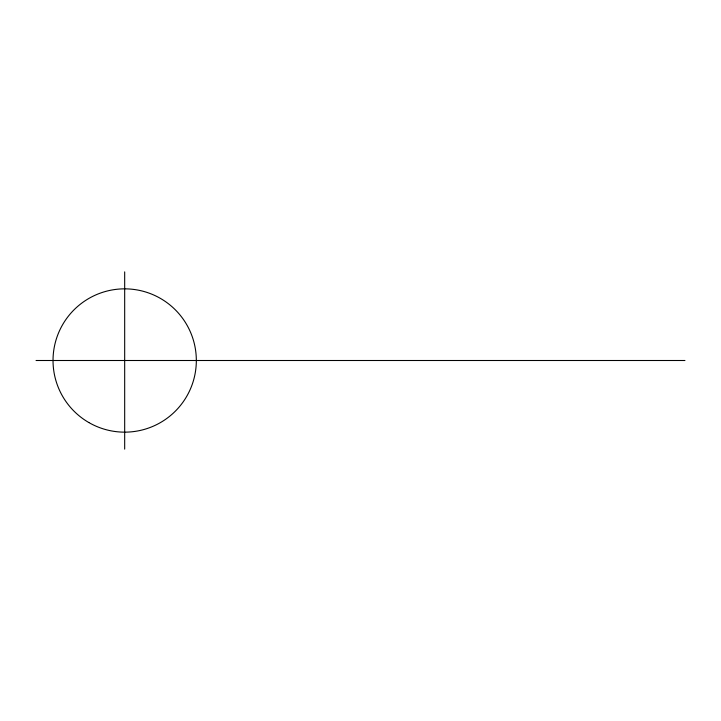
<?xml version="1.0" encoding="UTF-8"?>
<svg xmlns="http://www.w3.org/2000/svg" width="721" height="721" viewBox="0 0 721 721"><rect width="100%" height="100%" fill="white"/><g stroke="black" fill="none" stroke-linecap="round" stroke-linejoin="round"><path stroke-width="1.08" d="M36.05 360.5L684.95 360.5M124.679 271.871L124.679 449.129M88.854 422.551A71.649 71.649 0 0 0 196.328 360.5A71.649 71.649 0 0 0 88.854 298.449A71.649 71.649 0 0 0 88.854 422.551"/></g></svg>
